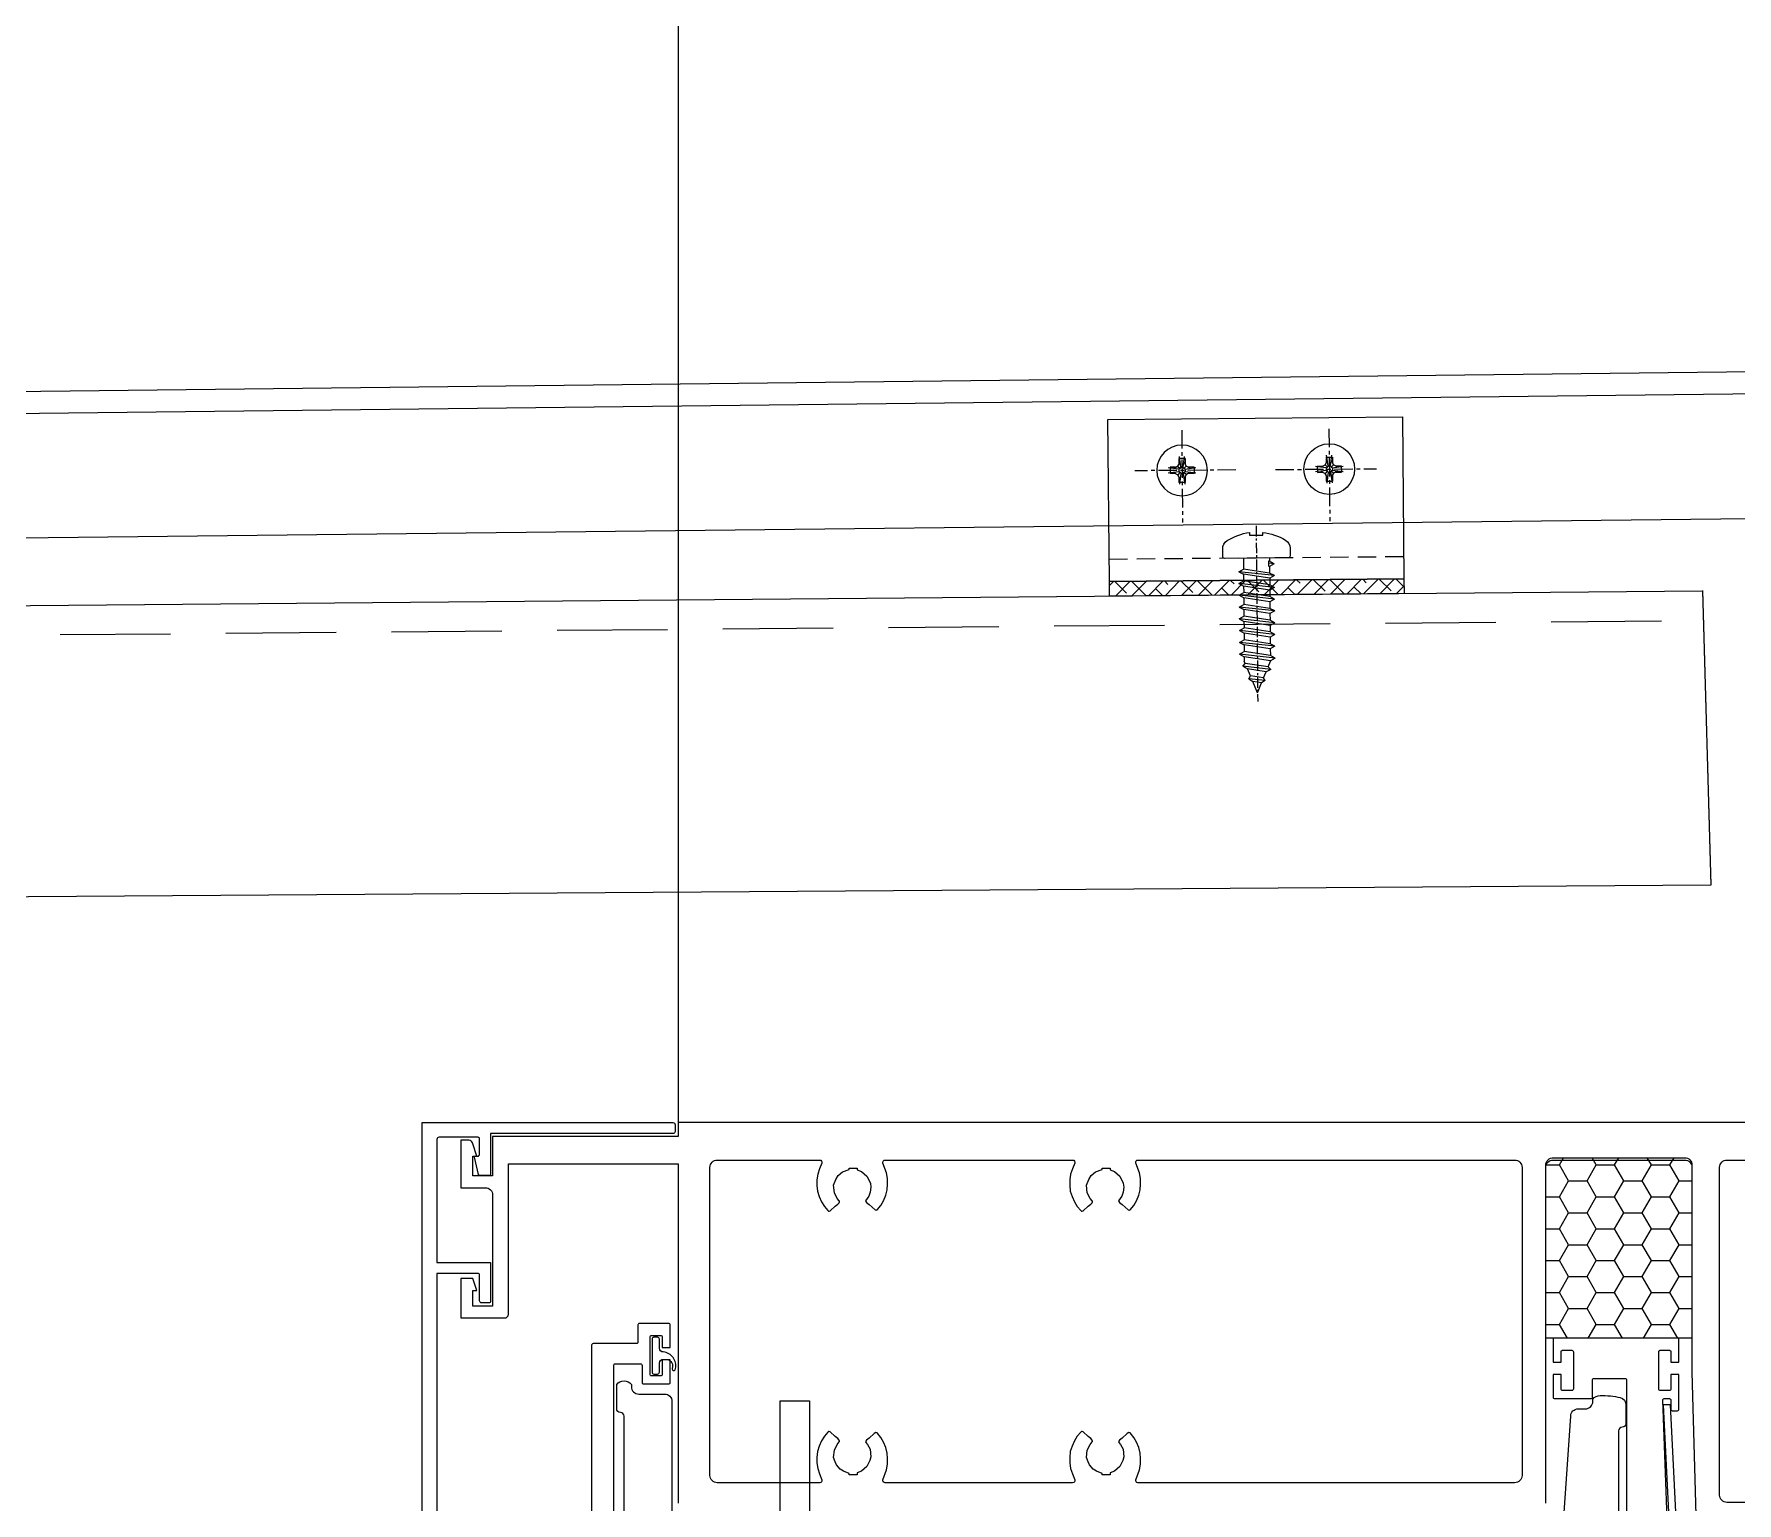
# Model space of a CAD drawing. Header units: millimetres. Extents: x 19684 to 58158, y -7929 to 13062.
# Drawn here: x 54729.7 to 54961, y 4897.6 to 5097.2 of the extents above; entities that cross this region are included whole.
import ezdxf

# ---------------------------------------------------------------- set-up
doc = ezdxf.new("R2010")
doc.units = ezdxf.units.MM
for name, pattern in [('ACAD_ISO02W100', [15, 12, -3]), ('CENTER', [2, 1.25, -0.25, 0.25, -0.25]), ('DASHED', [0.75, 0.5, -0.25])]:
    doc.linetypes.add(name, pattern=pattern)
for name, color, linetype in [('Alum', 4, 'Continuous'), ('C18', 4, 'CENTER'), ('CENTER', 6, 'CENTER'), ('F-Alum', 4, 'Continuous'), ('F-gasket', 8, 'Continuous'), ('F-Gaskets', 8, 'Continuous'), ('F-text', 7, 'Continuous'), ('Hatch', 8, 'Continuous'), ('INTE_DASHED', 32, 'DASHED'), ('L18', 6, 'Continuous'), ('TEXT', 7, 'Continuous'), ('VPORTS', 7, 'Continuous'), ('虚线层', 6, 'ACAD_ISO02W100')]:
    doc.layers.add(name, color=color, linetype=linetype)

# ---------------------------------------------------------------- blocks, each defined once
blk = doc.blocks.new('PG42x16')
at = {"layer": 'C18'}
blk.add_line((0, 3.83), (0, -17.03), dxfattribs=at)
at = {"layer": 'L18'}
for p, q in [((-1.55, 0), (-1.55, -0.39)), ((1.55, 0), (1.55, -1.29)), ((-2.11, -0.7), (-1.55, -0.39)), ((-2.11, -0.7), (-1.41, -0.62)), ((-2.11, -0.7), (-1.55, -1.01)), ((-2.11, -2.1), (2.11, -1.6)), ((-2.11, -2.1), (-1.55, -1.79)), ((-1.55, -0.39), (-1.41, -0.37)), ((-1.55, -1.01), (-1.41, -0.99)), ((-1.55, -1.01), (-1.55, -1.79)), ((-1.55, -1.79), (1.55, -1.29)), ((-1.55, -2.41), (1.55, -1.91)), ((-1.41, -0.37), (-1.41, -0.99)), ((2.11, -1.6), (1.55, -1.29)), ((2.11, -1.6), (1.55, -1.91)), ((1.55, -1.91), (1.55, -2.69)), ((-2.11, -2.1), (-1.55, -2.41)), ((-2.11, -3.5), (2.11, -3)), ((-2.11, -3.5), (-1.55, -3.19)), ((-2.11, -3.5), (-1.55, -3.81)), ((-1.55, -2.41), (-1.55, -3.19)), ((-1.55, -3.19), (1.55, -2.69)), ((-1.55, -3.81), (1.55, -3.31)), ((-1.55, -3.81), (-1.55, -4.59)), ((2.11, -3), (1.55, -2.69)), ((2.11, -3), (1.55, -3.31)), ((1.55, -3.31), (1.55, -4.09)), ((-2.11, -4.9), (2.11, -4.4)), ((-2.11, -4.9), (-1.55, -4.59)), ((-2.11, -4.9), (-1.55, -5.21)), ((-2.11, -6.3), (2.11, -5.8)), ((-2.11, -6.3), (-1.55, -5.99)), ((-1.55, -4.59), (1.55, -4.09)), ((-1.55, -5.21), (1.55, -4.71)), ((-1.55, -5.21), (-1.55, -5.99)), ((-1.55, -5.99), (1.55, -5.49)), ((2.11, -4.4), (1.55, -4.09)), ((2.11, -4.4), (1.55, -4.71)), ((1.55, -4.71), (1.55, -5.49)), ((2.11, -5.8), (1.55, -5.49)), ((2.11, -5.8), (1.55, -6.11)), ((-2.11, -6.3), (-1.55, -6.61)), ((-2.11, -7.7), (2.11, -7.2)), ((-2.11, -7.7), (-1.55, -7.39)), ((-2.11, -7.7), (-1.55, -8.01)), ((-1.55, -6.61), (1.55, -6.11)), ((-1.55, -6.61), (-1.55, -7.39)), ((-1.55, -7.39), (1.55, -6.89)), ((-1.55, -8.01), (1.55, -7.51)), ((-1.55, -8.01), (-1.55, -8.79)), ((1.55, -6.11), (1.55, -6.89)), ((2.11, -7.2), (1.55, -6.89)), ((2.11, -7.2), (1.55, -7.51)), ((1.55, -7.51), (1.55, -8.29)), ((-2.11, -9.1), (2.11, -8.6)), ((-2.11, -9.1), (-1.55, -8.79)), ((-2.11, -9.1), (-1.55, -9.41)), ((-2.11, -10.5), (2.11, -10)), ((-1.55, -8.79), (1.55, -8.29)), ((-1.55, -9.41), (1.55, -8.91)), ((-1.55, -9.41), (-1.55, -10.19)), ((-1.55, -10.19), (1.55, -9.69)), ((2.11, -8.6), (1.55, -8.29)), ((2.11, -8.6), (1.55, -8.91)), ((1.55, -8.91), (1.55, -9.69)), ((2.11, -10), (1.55, -9.69)), ((2.11, -10), (1.55, -10.31)), ((-2.11, -10.5), (-1.55, -10.19)), ((-2.11, -10.5), (-1.55, -10.81)), ((-2.11, -11.9), (2.11, -11.4)), ((-2.11, -11.9), (-1.55, -11.59)), ((-2.11, -11.9), (-1.55, -12.21)), ((-1.55, -10.81), (1.55, -10.31)), ((-1.55, -10.81), (-1.55, -11.59)), ((-1.55, -11.59), (1.55, -11.09)), ((-1.55, -12.21), (1.55, -11.71)), ((1.55, -10.31), (1.55, -11.09)), ((2.11, -11.4), (1.55, -11.09)), ((2.11, -11.4), (1.55, -11.71)), ((1.55, -11.71), (1.55, -12.26)), ((-1.58, -13.24), (1.73, -12.85)), ((-1.58, -13.24), (-1.27, -12.94)), ((-1.58, -13.24), (-1.03, -13.53)), ((-1.55, -12.21), (-1.55, -12.26)), ((-1.27, -12.94), (-1.55, -12.26)), ((-1.27, -12.94), (1.45, -12.51)), ((-1.03, -13.53), (1.17, -13.17)), ((-0.72, -14.26), (-1.03, -13.53)), ((-0.72, -14.26), (0.83, -14.01)), ((0.83, -14.01), (1.17, -13.17)), ((1.03, -14.34), (0.83, -14.01)), ((1.73, -12.85), (1.17, -13.17)), ((1.45, -12.51), (1.55, -12.26)), ((1.73, -12.85), (1.45, -12.51)), ((-0.92, -14.57), (-0.72, -14.26)), ((-0.92, -14.57), (1.03, -14.34)), ((-0.92, -14.57), (-0.48, -14.84)), ((-0.48, -14.84), (0.55, -14.67)), ((0, -16), (-0.48, -14.84)), ((0, -16), (0.55, -14.67)), ((1.03, -14.34), (0.55, -14.67))]:
    blk.add_line(p, q, dxfattribs=at)
blk.add_lwpolyline([(4, 0.2), (4, 1.14, 0.257344), (3.47, 2.1, 0.110418), (0.8, 3.05), (0.8, 2.72), (-0.8, 2.72), (-0.8, 3.05, 0.110418), (-3.47, 2.1, 0.257344), (-4, 1.14), (-4, 0.2, 0.414214), (-3.8, 0), (3.8, 0, 0.414214)], format="xyb", close=True, dxfattribs=at)
blk = doc.blocks.new('*U172')
at = {"lineweight": 0, "rotation": 90}
blk.add_blockref('PG42x16', (0, 0), dxfattribs=at)
blk = doc.blocks.new('fsst3.5')
at = {"layer": 'CENTER', "ltscale": 2}
for p, q in [((-57431.69, 109447.56), (-57431.69, 109435)), ((-57438.99, 109442.08), (-57425.29, 109442.08))]:
    blk.add_line(p, q, dxfattribs=at)
at = {"layer": 'TEXT', "color": 0, "ltscale": 5}
for p, q in [((-57432.12, 109442.25), (-57433.58, 109442.44)), ((-57433.32, 109442.51), (-57433.32, 109441.65)), ((-57433.32, 109442.51), (-57432.55, 109442.51)), ((-57432.85, 109442.34), (-57432.27, 109442.67)), ((-57431.95, 109443.24), (-57432.27, 109442.67)), ((-57432.27, 109442.67), (-57431.93, 109442.33)), ((-57432.12, 109443.71), (-57431.26, 109443.71)), ((-57432.12, 109443.71), (-57432.12, 109442.95)), ((-57432.12, 109442.25), (-57432.12, 109441.91)), ((-57431.86, 109442.51), (-57432.04, 109443.97)), ((-57431.86, 109442.51), (-57431.52, 109442.51)), ((-57431.52, 109442.51), (-57431.34, 109443.97)), ((-57431.1, 109442.67), (-57431.44, 109442.33)), ((-57431.43, 109443.24), (-57431.1, 109442.67)), ((-57431.26, 109443.71), (-57431.26, 109442.95)), ((-57431.26, 109442.25), (-57429.8, 109442.44)), ((-57431.26, 109442.25), (-57431.26, 109441.91)), ((-57430.53, 109442.34), (-57431.1, 109442.67)), ((-57430.82, 109442.51), (-57430.06, 109442.51)), ((-57430.06, 109442.51), (-57430.06, 109441.65)), ((-57432.12, 109441.91), (-57433.58, 109441.73)), ((-57433.32, 109441.65), (-57432.55, 109441.65)), ((-57432.85, 109441.82), (-57432.27, 109441.5)), ((-57431.93, 109441.84), (-57432.27, 109441.5)), ((-57431.95, 109440.92), (-57432.27, 109441.5)), ((-57432.12, 109441.22), (-57432.12, 109440.45)), ((-57432.12, 109440.45), (-57431.26, 109440.45)), ((-57431.86, 109441.65), (-57432.04, 109440.19)), ((-57431.86, 109441.65), (-57431.52, 109441.65)), ((-57431.52, 109441.65), (-57431.34, 109440.19)), ((-57431.44, 109441.84), (-57431.1, 109441.5)), ((-57431.43, 109440.92), (-57431.1, 109441.5)), ((-57431.26, 109441.91), (-57429.8, 109441.73)), ((-57431.26, 109441.22), (-57431.26, 109440.45)), ((-57430.53, 109441.82), (-57431.1, 109441.5)), ((-57430.82, 109441.65), (-57430.06, 109441.65))]:
    blk.add_line(p, q, dxfattribs=at)
blk.add_circle((-57431.69, 109442.08), 3.44, dxfattribs=at)
for centre, start, end in [((-57432.11, 109442.51), 268.9951, 1.0049), ((-57431.26, 109442.51), 178.9951, 271.0049), ((-57432.11, 109441.66), 358.9951, 91.0049), ((-57431.26, 109441.66), 88.9951, 181.0049)]:
    blk.add_arc(centre, 0.254, start, end, dxfattribs=at)
blk = doc.blocks.new('UTU6')
at = {"layer": 'Hatch'}
h = blk.add_hatch(dxfattribs=at)
h.set_pattern_fill('ANSI38', color=256, angle=360, style=0)
h.set_pattern_definition([(45, (29694.665, -109431.1286), (-1.122532015, 1.122532015), []), (135, (29694.665, -109431.1286), (-3.367596045, 1.122532015), [3.96875, -2.38125])])
h.paths.add_polyline_path([(20, -12), (-20, -12), (-20, -10), (20, -10)])
blk.add_lwpolyline([(20, -12), (-20, -12), (-20, -10), (20, -10)], close=True, dxfattribs=at)
at = {"layer": 'Hatch', "color": 4}
blk.add_lwpolyline([(20, -34), (-20, -34), (-20, -12), (20, -12)], close=True, dxfattribs=at)
at = {"layer": 'INTE_DASHED', "color": 4, "ltscale": 5}
blk.add_line((-20, -15), (20, -15), dxfattribs=at)
at = {"extrusion": (2.9541e-08, 1.08093e-10, -1), "xscale": 1.142857142855066, "yscale": 1.142857142855066, "zscale": -1.142857142857139, "rotation": 89.9999999850444}
blk.add_blockref('*U172', (0, -15, 0), dxfattribs=at)
at = {"layer": 'TEXT', "color": 0, "linetype": 'Continuous', "rotation": 179.9999999999999}
blk.add_blockref('fsst3.5', (-57441.69, 109415.08, 0), dxfattribs=at)
at = {"layer": 'TEXT', "color": 0, "linetype": 'Continuous', "xscale": -1, "rotation": 179.9999999999999}
blk.add_blockref('fsst3.5', (57441.69, 109415.08, 0), dxfattribs=at)
blk = doc.blocks.new('A$C094F658A')
at = {"layer": 'F-gasket'}
h = blk.add_hatch(dxfattribs=at)
h.set_pattern_fill('HONEY', color=256, scale=20, style=0)
h.set_pattern_definition([(0, (-18333.116, -6249.847), (3.75, 2.1650635), [2.5, -5]), (120, (-18333.116, -6249.847), (-3.75, 2.1650635), [2.5, -5]), (60, (-18333.116, -6249.847), (8e-16, 4.33012702), [-5, 2.5])])
edge = h.paths.add_edge_path()
edge.add_arc((-141.18, 64.19), 1.03, 88.4484, 178.4484, ccw=False)
edge.add_line((-141.15, 65.22), (-123.35, 65.22))
edge.add_arc((-123.35, 64.22), 1, 0, 90, ccw=False)
edge.add_line((-122.35, 64.22), (-122.35, 40.71))
edge.add_line((-122.35, 40.71), (-142.21, 40.71))
edge.add_line((-142.21, 40.71), (-142.21, 64.22))
at = {"layer": 'F-Alum'}
blk.add_line((-246.17, 32.19), (-242.17, 32.19), dxfattribs=at)
for points in [[(-294.78, -20.35), (-294.78, 70), (-260.74, 70, -0.414214), (-260.44, 69.7), (-260.44, 68.8, -0.414214), (-260.74, 68.5), (-285.5, 68.5), (-285.5, 63.04, -0.414214), (-285.75, 62.79), (-286.93, 62.79, -0.267949), (-287.14, 62.92), (-287.68, 65.31, -0.57735), (-287.61, 65.43), (-287.25, 65.43, 0.414214), (-287, 65.68), (-287, 67.8, 0.414214), (-287.2, 68), (-292.48, 68, 0.414214), (-292.78, 67.7), (-292.78, 51), (-285.5, 51), (-285.5, 45.75, -0.414214), (-285.75, 45.5), (-286.7, 45.5, -0.414214), (-287, 45.8), (-287, 49.3, 0.414214), (-287.2, 49.5), (-292.78, 49.5), (-292.78, -18.35)], [(-53.04, 70), (-260, 70), (-260, 68.12), (-285.22, 68.12), (-285.22, 62.76), (-287.91, 62.76), (-287.91, 65.44), (-287.37, 65.44), (-287.97, 67.24, 0.322823), (-288.44, 67.59), (-289.52, 67.59), (-289.52, 61.15), (-286.22, 61.15, -0.414214), (-285.22, 60.15), (-285.22, 45.06), (-287.91, 45.06), (-287.91, 47.19), (-287.37, 47.19), (-287.91, 48.8), (-289.52, 48.8), (-289.52, 43.45), (-283.58, 43.45, 0.414214), (-283.08, 43.95), (-283.08, 64.37), (-260, 64.37), (-260, 18.31, 0.414214)], [(-142.21, 18.31), (-142.21, 63.9, -0.414214), (-141.21, 64.9), (-123.35, 64.9, -0.414214), (-122.35, 63.9), (-122.35, 36.1), (-121.83, 16.68, 0.406321)], [(-74.76, 18.39), (-117.6, 18.39, -0.414214), (-118.6, 19.39), (-118.6, 63.9, -0.414214), (-117.6, 64.9), (-89.7, 64.9, -0.533839)], [(-124.56, -15.97), (-126.32, 32.29, -0.424524), (-126.12, 32.49), (-125.42, 32.49, -0.414214), (-125.22, 32.29), (-125.22, 31.05, 0.414214), (-125.02, 30.85), (-124.32, 30.85, 0.414214), (-124.12, 31.05), (-124.12, 35.78), (-125.22, 35.78), (-125.22, 33.79, -0.414214), (-125.42, 33.59), (-126.66, 33.59, -0.414214), (-126.86, 33.79), (-126.86, 38.87, -0.414214), (-126.66, 39.07), (-125.42, 39.07, -0.414214), (-125.22, 38.87), (-125.22, 37.43), (-124.12, 37.43), (-124.12, 40.51, 0.414214), (-124.32, 40.71), (-141, 40.71, 0.414214), (-141.2, 40.51), (-141.2, 37.43), (-140.11, 37.43), (-140.11, 38.87, -0.414214), (-139.91, 39.07), (-138.66, 39.07, -0.414214), (-138.46, 38.87), (-138.46, 33.79, -0.414214), (-138.66, 33.59), (-139.91, 33.59, -0.414214), (-140.11, 33.79), (-140.11, 35.78), (-141.2, 35.78), (-141.2, 32.69, 0.414214), (-141, 32.49), (-136.06, 32.49, 0.414214), (-135.86, 32.69), (-135.86, 35.03, -0.414214), (-135.66, 35.23), (-131.44, 35.23, -0.414214), (-131.24, 35.03), (-131.24, -15.99, -0.414214)], [(-268.77, -15.99), (-268.77, 37.03, -0.414214), (-268.57, 37.23), (-265.13, 37.23, -0.414214), (-264.93, 37.03), (-264.93, 34.69, 0.414214), (-264.73, 34.49), (-261.3, 34.49, 0.414214), (-261.1, 34.69), (-261.1, 37.78), (-262.19, 37.78), (-262.19, 35.79, -0.414214), (-262.39, 35.59), (-263.64, 35.59, -0.414214), (-263.84, 35.79), (-263.84, 40.87, -0.414214), (-263.64, 41.07), (-262.39, 41.07, -0.414214), (-262.19, 40.87), (-262.19, 39.43), (-261.1, 39.43), (-261.1, 42.51, 0.414214), (-261.3, 42.71), (-265.28, 42.71, 0.414214), (-265.48, 42.51), (-265.48, 40.17, -0.414214), (-265.68, 39.97), (-271.58, 39.97, 0.414214), (-271.78, 39.77), (-271.78, -16.14, 0.116434)], [(-141.31, -5.89), (-138.81, 30.11, -0.414214), (-137.81, 31.11), (-136.81, 31.11, 0.414214), (-135.81, 32.11), (-135.81, 32.41, -0.261972), (-134.81, 32.91, -0.064164), (-132.08, 32.63, -0.347534), (-131.31, 31.65), (-131.31, 29.11, -0.414214), (-131.81, 28.61, 0.414214), (-132.31, 28.11), (-132.31, -12.39, -0.414214)], [(-267.37, -12.39), (-267.37, 30.11, 0.414214), (-267.87, 30.61, -0.414214), (-268.37, 31.11), (-268.37, 34.41, -0.261972), (-267.37, 34.91, -0.261972), (-266.37, 34.41), (-266.37, 34.11, 0.414214), (-265.37, 33.11), (-261.87, 33.11, -0.414214), (-260.87, 32.11), (-260.87, -5.89, 0.414214)]]:
    blk.add_lwpolyline(points, format="xyb", dxfattribs=at)
for points in [[(-145.43, 63.9), (-145.43, 22.07, -0.414214), (-146.43, 21.07), (-197.58, 21.07, -0.517466), (-197.87, 21.47), (-197.39, 22.82), (-197.23, 23.57), (-197.23, 24.35), (-197.27, 25.1), (-197.47, 25.85), (-197.78, 26.6), (-198.14, 27.23), (-198.64, 27.85), (-198.83, 27.89), (-199.04, 27.74), (-199.75, 27.11), (-200.1, 26.83), (-200.21, 26.61), (-200.18, 26.52), (-199.95, 26.28), (-199.61, 25.61), (-199.5, 24.61), (-199.63, 24.08), (-200.04, 23.26), (-200.77, 22.63), (-201.36, 22.41), (-201.36, 22.15), (-202.46, 22.15), (-202.46, 22.34), (-203.21, 22.62), (-203.68, 22.92), (-204.16, 23.48), (-204.35, 23.92), (-204.58, 24.5), (-204.47, 25.5), (-204.08, 26.28), (-203.79, 26.61), (-203.76, 26.67), (-203.76, 26.75), (-203.8, 26.87), (-204, 27.07), (-204.35, 27.34), (-205.04, 27.97), (-205.16, 28.01), (-205.27, 28.01), (-205.35, 27.93), (-205.83, 27.38), (-206.22, 26.75), (-206.53, 26.05), (-206.77, 25.3), (-206.85, 24.51), (-206.85, 23.76), (-206.73, 22.98), (-206.49, 22.27), (-206.17, 21.48, -0.533839), (-206.45, 21.07), (-231.93, 21.07, -0.517466), (-232.21, 21.47), (-231.73, 22.82), (-231.58, 23.57), (-231.58, 24.35), (-231.62, 25.1), (-231.81, 25.85), (-232.13, 26.6), (-232.48, 27.23), (-232.98, 27.85), (-233.18, 27.89), (-233.39, 27.74), (-234.09, 27.11), (-234.45, 26.83), (-234.56, 26.61), (-234.53, 26.52), (-234.29, 26.28), (-233.95, 25.61), (-233.84, 24.61), (-233.98, 24.08), (-234.38, 23.26), (-235.12, 22.63), (-235.71, 22.41), (-235.71, 22.15), (-236.81, 22.15), (-236.81, 22.34), (-237.55, 22.62), (-238.03, 22.92), (-238.5, 23.48), (-238.7, 23.92), (-238.92, 24.5), (-238.81, 25.5), (-238.42, 26.28), (-238.14, 26.61), (-238.11, 26.67), (-238.11, 26.75), (-238.14, 26.87), (-238.34, 27.07), (-238.7, 27.34), (-239.38, 27.97), (-239.5, 28.01), (-239.62, 28.01), (-239.7, 27.93), (-240.17, 27.38), (-240.56, 26.75), (-240.88, 26.05), (-241.11, 25.3), (-241.19, 24.51), (-241.19, 23.76), (-241.07, 22.98), (-240.84, 22.27), (-240.51, 21.48, -0.533839), (-240.79, 21.07), (-254.71, 21.07, -0.414214), (-255.71, 22.07), (-255.71, 63.9, -0.414214), (-254.71, 64.9), (-240.79, 64.9, -0.533839), (-240.51, 64.49), (-240.84, 63.7), (-241.07, 62.99), (-241.19, 62.21), (-241.19, 61.46), (-241.11, 60.67), (-240.88, 59.93), (-240.56, 59.22), (-240.17, 58.59), (-239.7, 58.04), (-239.62, 57.96), (-239.5, 57.96), (-239.38, 58), (-238.7, 58.63), (-238.34, 58.9), (-238.14, 59.1), (-238.11, 59.22), (-238.11, 59.3), (-238.14, 59.36), (-238.42, 59.69), (-238.81, 60.47), (-238.92, 61.47), (-238.61, 62.28), (-238.28, 62.8), (-237.71, 63.29), (-236.81, 63.63), (-236.81, 63.82), (-235.71, 63.82), (-235.71, 63.56), (-235.12, 63.34), (-234.38, 62.71), (-233.92, 61.78), (-233.86, 61.22), (-233.94, 60.52), (-234.11, 59.99), (-234.56, 59.37), (-234.56, 59.36), (-234.45, 59.14), (-234.09, 58.86), (-233.26, 58.13), (-233.07, 58.08), (-232.98, 58.12), (-232.48, 58.75), (-232.13, 59.38), (-231.81, 60.12), (-231.62, 60.87), (-231.58, 61.62), (-231.58, 62.4), (-231.73, 63.15), (-232.21, 64.5, -0.517466), (-231.93, 64.9), (-206.45, 64.9, -0.533839), (-206.17, 64.49), (-206.49, 63.7), (-206.73, 62.99), (-206.85, 62.21), (-206.85, 61.46), (-206.77, 60.67), (-206.53, 59.93), (-206.22, 59.22), (-205.83, 58.59), (-205.35, 58.04), (-205.27, 57.96), (-205.16, 57.96), (-205.04, 58), (-204.35, 58.63), (-204, 58.9), (-203.8, 59.1), (-203.76, 59.22), (-203.76, 59.3), (-203.79, 59.36), (-204.08, 59.69), (-204.47, 60.47), (-204.58, 61.47), (-204.26, 62.28), (-203.94, 62.8), (-203.36, 63.29), (-202.46, 63.63), (-202.46, 63.82), (-201.36, 63.82), (-201.36, 63.56), (-200.77, 63.34), (-200.04, 62.71), (-199.58, 61.78), (-199.51, 61.22), (-199.59, 60.52), (-199.77, 59.99), (-200.21, 59.37), (-200.21, 59.36), (-200.1, 59.14), (-199.75, 58.86), (-198.92, 58.13), (-198.73, 58.08), (-198.64, 58.12), (-198.14, 58.75), (-197.78, 59.38), (-197.47, 60.12), (-197.27, 60.87), (-197.23, 61.62), (-197.23, 62.4), (-197.39, 63.15), (-197.87, 64.5, -0.517466), (-197.58, 64.9), (-146.43, 64.9, -0.414214)], [(-22.14, -15.31), (-120.17, -14.85, -0.394774), (-123.11, -12), (-125.28, 31.67), (-126.28, 31.63), (-124.06, -12.98, 0.394774), (-121.12, -15.84), (-22.16, -16.31)]]:
    blk.add_lwpolyline(points, format="xyb", close=True, dxfattribs=at)
at = {"layer": 'F-Alum', "elevation": 0}
blk.add_lwpolyline([(-242.17, 32.19), (-242.17, -3.89), (-211.17, -3.89), (-211.17, -7.89), (-245.67, -7.89, -0.414214), (-246.17, -7.39), (-246.17, 32.19)], format="xyb", dxfattribs=at)
at = {"layer": 'F-gasket'}
blk.add_lwpolyline([(-142.21, 64.22, -0.414214), (-141.15, 65.22), (-123.35, 65.22, -0.414214), (-122.35, 64.22), (-122.35, 40.71), (-142.21, 40.71)], format="xyb", close=True, dxfattribs=at)
at = {"layer": 'F-Gaskets'}
blk.add_lwpolyline([(-262.82, 40.83), (-263.32, 40.83, 0.414214), (-263.57, 40.58), (-263.57, 36.08, 0.414214), (-263.32, 35.83), (-262.82, 35.83, 0.414214), (-262.57, 36.08), (-262.57, 37.33, -0.414214), (-262.07, 37.83), (-261.77, 37.83, -0.517396), (-260.81, 36.74, 0.275933), (-260.84, 36.52, 0.788636), (-260.43, 36.39, 0.457338), (-261.85, 38.79), (-262.07, 38.83, -0.414214), (-262.57, 39.33), (-262.57, 40.58, 0.414214)], format="xyb", close=True, dxfattribs=at)

msp = doc.modelspace()

# ---------------------------------------------------------------- linework, layer by layer
at = {"layer": 'Alum', "ltscale": 250}
msp.add_lwpolyline([(54219.74, 4744.3), (54143.74, 4744.3, -0.414214), (54139.74, 4748.3), (54139.74, 5038.9, -0.405818), (54142.66, 5041.9), (54987.2, 5051.61), (54987.2, 5031.61)], format="xyb", dxfattribs=at)
at = {"layer": 'Alum'}
msp.add_lwpolyline([(54984.2, 5031.52), (54984.2, 5048.53), (54143.72, 5038.93, 0.405818), (54142.74, 5037.93), (54142.74, 4748.3, 0.414214), (54143.74, 4747.3), (54219.74, 4747.3)], format="xyb", dxfattribs=at)
msp.add_lwpolyline([(54219.74, 4764.3), (54159.74, 4764.3), (54159.74, 5022.38), (54987.2, 5031.61)], dxfattribs=at)
at = {"layer": 'F-Alum'}
msp.add_line((54817.24, 5279.78), (54817.24, 4949.3), dxfattribs=at)
at = {"layer": 'F-Alum', "linetype": 'Continuous'}
for points in [[(54167.44, 4772.07), (54166.78, 5014.58), (54956.32, 5021.52), (54957.47, 4981.6)], [(54956.32, 5021.59), (54957.47, 4981.53), (54206.7, 4976.34)]]:
    msp.add_lwpolyline(points, dxfattribs=at)
at = {"layer": '虚线层', "color": 251, "linetype": 'DASHED', "ltscale": 30}
msp.add_lwpolyline([(54171.44, 4772.07), (54170.8, 5010.69), (54956.44, 5017.52)], dxfattribs=at)

# ---------------------------------------------------------------- block references
at = {"layer": 'F-text'}
msp.add_blockref('A$C094F658A', (55077.24, 4879.3), dxfattribs=at)
at = {"layer": 'VPORTS', "color": 1, "rotation": 180.5033475738179}
msp.add_blockref('UTU6', (54895.88, 5010.98), dxfattribs=at)

doc.saveas('drawing.dxf')
